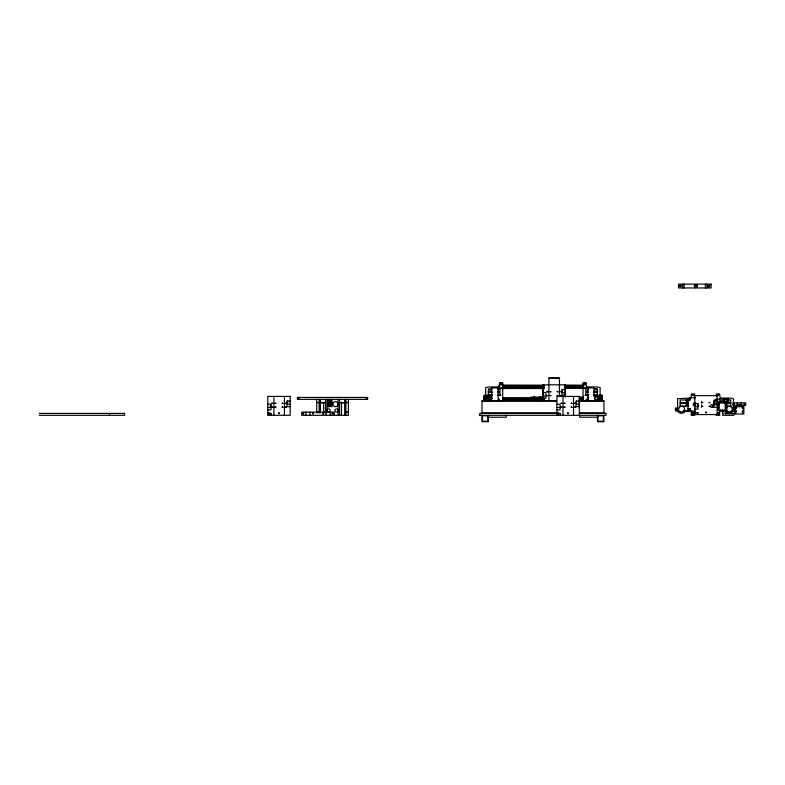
<?xml version="1.0" encoding="UTF-8"?>
<svg xmlns="http://www.w3.org/2000/svg" width="785" height="785" viewBox="0 0 785 785"><rect width="100%" height="100%" fill="white"/><g stroke="black" fill="none" stroke-linecap="round" stroke-linejoin="round"><path stroke-width="1.18" d="M601.958 400.723L601.967 395.208L599.19 395.208L599.681 395.787A4.229 4.229 0 0 1 600.152 396.778L602.193 396.817L602.193 397.936L599.19 397.936L597.316 395.238M732.611 409.093L732.699 407.66M491.734 388.82L491.812 387.868M491.734 392.333L491.812 391.381L488.398 391.391M498.043 388.82L498.122 387.868L491.734 387.868L491.734 399.526M498.043 392.333L498.122 391.381M688.043 403.667L687.532 402.391L686.404 402.391L686.227 403.667L686.227 402.391L686.326 403.667L688.151 403.51M678.26 407.66L678.26 409.093M732.994 407.66L733.151 409.093L733.288 407.66M725.271 407.209C726.645 405.07 726.733 410.879 725.271 408.74M268.391 413.401L268.284 414.49L268.244 413.401L268.391 414.49L268.558 413.401L269.118 414.49L269.226 413.401L269.265 414.49L269.118 413.401L268.951 414.49L268.391 413.401L268.391 414.49M557.517 413.401L557.409 414.49L557.37 413.401L557.517 414.49L557.684 413.401L558.243 414.49L558.351 413.401L558.39 414.49L558.243 413.401L558.076 414.49L557.517 413.401L557.517 414.49M677.671 407.66L677.798 409.093L677.965 407.66M690.319 399.467C688.16 400.693 690.702 397.995 690.26 399.398M689.416 409.368C691.722 409.191 688.543 408.455 689.603 409.78M689.721 409.829L690.319 409.368M488.221 397.583L488.309 398.76M275.074 407.14L275.908 407.14L275.015 407.14M486.592 398.574L486.798 396.906L488.476 395.238M550.108 395.542L550.933 395.542L550.04 395.542M564.199 407.14L565.033 407.14L564.14 407.14M586.238 400.644L587.19 399.693L586.238 399.693L586.238 400.821M598.984 399.437L599.19 397.936M677.543 407.974L675.404 407.974L675.404 409.093L678.407 409.093L680.291 406.394L682.656 406.394C687.856 408.779 680.997 415.638 678.613 410.437M719.59 411.801L720.552 410.849L719.59 410.918L719.59 415.314L716.401 415.314L716.401 414.176L719.59 414.176M688.543 403.667L685.943 403.667L686.61 402.391L687.032 403.667L687.532 402.391L687.532 403.667L687.032 402.391L686.61 403.667L685.943 402.391L688.543 402.391M597.562 398.77L597.562 397.416M687.532 403.667L688.043 402.391M688.151 405.904L686.227 406.061L688.043 405.904M688.798 410.251L685.334 410.849C684.01 414.127 678.927 414.205 677.612 410.849L678.377 410.849M697.041 286.947C698.434 285.151 695.108 283.307 694.283 285.436A1.599 1.599 0 0 1 696.727 284.778A1.599 1.599 0 0 1 696.727 287.31L695.147 287.516L694.283 286.653A1.599 1.599 0 0 0 696.727 287.31M684.432 412.203L685.334 410.849L690.408 410.849M732.346 410.437L729.481 412.351L726.625 410.437M733.347 410.849C732.052 414.176 726.92 414.176 725.625 410.849L719.59 410.849L720.179 410.918L720.228 409.721M688.543 400.154L685.943 400.154L688.151 399.997M688.151 402.548L685.943 402.391M688.151 406.061L685.943 405.904L688.543 405.904M718.393 412.38L717.784 413.666L718.285 412.733M718.403 402.695C717.245 408.082 721.366 402.715 718.481 402.636M725.418 402.695C724.182 407.925 728.5 402.98 725.497 402.636M735.496 406.404C734.25 411.644 738.567 406.659 735.574 406.336M533.643 397.122L533.162 397.701A4.229 4.229 0 0 0 532.681 398.692M719.659 411.438L720.179 410.918M734.485 404.491L734.485 403.804M318.327 412.537L318.151 411.674L317.984 412.537M593.941 395.905L594.942 395.238M327.669 399.359L327.669 402.872L329.514 402.42M330.122 403.951L332.006 403.51L332.006 406.699C328.866 407.189 329.072 402.803 332.006 403.51M685.943 400.154L688.151 400.154M685.943 403.667L688.151 403.667M685.943 405.904L688.023 406.061M584.531 383.649C584.168 385.445 585.119 383.188 585.247 383.855M695.196 405.109L693.999 404.412L695.196 403.725M734.338 404.55L733.847 404.147L734.397 403.755M687.532 402.548L688.151 402.391M500.545 383.855C502.949 383.423 499.947 385.209 501.154 383.629M498.603 386.926L499.486 386.328L499.554 382.933L502.743 382.933L502.743 400.821M692.35 395.012C694.764 394.58 691.742 396.337 692.959 394.796M690.408 398.083L691.291 397.485L691.369 394.09L694.558 394.09L694.558 398.819M733.131 411.183L735.545 410.849L735.545 409.731L732.483 409.731L732.346 410.594A3.101 3.101 0 0 1 726.625 410.594M717.99 394.796C717.127 396.405 718.864 394.58 718.609 395.012M689.917 399.889L689.779 399.045M689.848 409.79L689.917 408.946M502.743 388.516L498.917 388.398L500.83 388.222M586.307 400.281L587.19 399.693M498.917 388.055L502.743 388.398M583.039 388.516L586.876 388.398L584.953 388.222M533.977 397.122L533.476 397.122L534.595 397.132M487.102 400.635L491.734 400.635M594.186 400.635L598.818 400.635M548.921 378.174L559.46 378.174M499.554 383.247L502.743 383.247M583.039 383.247L586.238 383.247M500.624 385.003L502.743 385.003M583.039 385.003L585.168 385.003M544.025 385.327L502.577 385.327L544.025 385.445M583.039 385.327L564.758 385.327L583.039 385.445M502.577 385.739L544.025 385.798M564.758 385.798L583.039 385.739M502.577 385.965L544.025 385.965M564.758 385.965L583.039 385.965M502.577 386.328L544.025 386.308M564.758 386.328L583.039 386.308M502.577 386.642L544.025 386.642M564.758 386.642L583.039 386.642M498.917 386.926L488.702 386.926L485.67 387.564L485.67 396.817L483.599 396.817L483.599 397.936L486.592 397.936M502.577 386.848L544.025 386.926M564.758 386.926L583.039 386.848M586.876 386.926L597.091 386.926L600.123 387.564L600.123 396.817L599.22 396.494M502.577 387.535L544.025 387.535M564.758 387.535L583.039 387.535M587.798 400.635L587.798 387.868L594.186 387.868L593.902 388.82L597.395 388.84L597.395 394.904M502.577 388.055L544.025 388.055M564.758 388.055L583.039 388.055M498.917 388.398L544.025 388.398M564.758 388.398L586.876 388.398M498.917 388.516L544.025 388.516M564.758 388.516L586.876 388.055M491.891 388.84L488.398 388.84L488.398 394.904M497.71 388.84L500.035 388.84L500.035 391.391L497.71 391.391M588.77 388.84L585.757 388.84L585.757 391.391L588.387 391.381M594.893 389.144L596.168 389.144M594.736 389.301L596.325 389.301M542.827 389.478L543.465 389.478L543.465 391.705L542.827 391.705M565.239 389.478L562.04 389.478L562.04 395.061L565.239 395.061M489.86 389.939L491.459 389.939M597.395 392.353L593.902 392.333L593.902 391.381L597.895 391.293M562.04 391.705L562.364 389.478M565.239 391.705L564.915 389.478M488.123 391.931L491.616 391.931M488.398 392.353L491.891 392.353M497.71 392.353L500.035 392.353L500.035 394.904L497.71 394.904M542.827 392.667L546.017 392.667L546.017 398.25L502.577 398.211M562.04 392.667L565.239 392.667M691.369 394.413L694.558 394.413M716.401 394.413L719.59 394.413M488.093 394.904L492.264 394.904M542.827 394.904L543.465 394.904L543.465 392.667M565.239 394.904L564.915 392.667M588.848 394.904L585.757 394.904L585.757 392.353L588.387 392.333L587.867 391.381M593.519 394.904L597.689 394.904M593.96 395.13L597.542 395.13M486.68 395.198L483.903 395.208L483.913 400.89L483.913 398.083M487.711 395.198L491.822 395.198M497.729 395.198L500.918 395.198M584.943 395.208L588.593 395.208M594.049 395.208L598.16 395.208M491.734 395.532L489.801 395.532A2.551 2.551 0 0 0 487.092 397.916L487.102 399.035L483.913 399.035M594.186 395.532L596.119 395.532A2.551 2.551 0 0 1 598.827 397.916L598.818 399.035L602.007 399.035M542.827 395.856L546.017 395.856M486.308 396.494L485.738 396.817A4.229 4.229 0 0 1 486.19 395.777M540.021 397.122L541.14 397.122M579.409 397.122L583.589 397.122M530.866 397.132L543.72 397.122M695.363 397.661L689.848 397.661L688.043 399.467L688.043 409.368L689.848 411.163L695.363 411.163M487.907 398.083L492.313 398.083M502.577 398.093L544.025 398.093M579.379 398.093L583.039 398.093M579.379 398.211L583.039 398.211M587.798 398.397L588.387 398.397M486.798 399.437L486.661 398.574L483.599 398.574L483.599 399.693M502.577 398.564L544.025 398.564M579.379 398.564L583.039 398.564M502.577 399.074L544.025 399.074M579.379 399.074L583.039 399.074M586.238 399.693L588.642 399.693M498.603 399.693L499.554 399.693L499.554 400.821M502.577 399.693L544.025 399.693M579.379 399.693L583.039 399.693M502.577 399.967L544.025 399.967M579.379 399.967L583.039 399.967M688.357 399.997L680.212 399.997L680.212 406.061M726.096 399.997L730.747 399.997L730.747 406.061M502.577 400.301L544.025 400.301M579.379 400.301L583.039 400.301M556.555 400.635L481.99 400.635L482.059 413.401M578.594 400.635L603.92 400.635L603.92 413.401M290.205 401.076L287.016 401.076L287.016 406.669L290.205 406.669M481.99 401.115L556.369 401.115M579.33 401.076L576.141 401.076L576.141 406.669L579.33 406.669M579.536 401.115L603.92 401.115M717.804 402.362L718.442 402.362M726.105 402.362L726.743 402.362M329.837 402.42L332.006 402.872L332.006 399.359M320.417 402.548L323.606 402.548M341.485 402.548L344.674 402.548M680.212 402.548L688.357 402.548M714.016 402.548L714.654 402.548L714.654 400.311M724.928 402.548L730.747 402.548M320.417 402.862L325.53 402.862M327.669 402.872L329.514 402.872L329.514 399.359M332.006 402.872L329.837 402.548L329.837 399.359M339.571 402.862L344.674 402.862M720.022 402.999L724.526 402.999M287.016 403.313L287.653 403.313L287.653 401.076M576.141 403.313L576.455 401.076M579.33 403.313L579.016 401.076M327.669 403.51L329.514 403.51L329.514 406.699L327.669 406.699L327.669 403.51L329.514 403.951M680.212 403.51L688.357 403.51M694.803 403.51L697.993 403.51L697.993 409.093L694.803 409.093M714.016 403.51L717.205 403.51M730.747 403.51L725.016 403.667M267.803 404.275L270.992 404.275L270.992 409.858L267.803 409.858M287.016 404.275L290.205 404.275M556.928 404.275L560.117 404.275L560.117 409.858L556.928 409.858M576.141 404.275L579.33 404.275M719.492 404.785L710.925 404.785L710.925 407.337L719.462 407.337M697.355 405.737L697.993 405.737M679.908 406.061L688.357 406.061M726.096 406.061L731.051 406.061M270.354 406.502L270.992 406.502M579.33 406.502L579.016 404.275M694.803 406.699L697.993 406.699M737.115 406.699L741.619 406.699M267.803 407.464L270.992 407.464M556.928 407.464L560.117 407.464M732.582 407.66L733.475 408.298L733.475 398.721L730.442 398.083L720.228 398.083L719.59 394.09L716.401 394.09L716.401 396.454M726.39 409.407L726.625 408.063L728.303 406.394L730.668 406.394L732.552 409.093L735.545 409.093L735.545 407.974L733.416 407.974M689.426 409.427L690.26 409.427M684.569 409.25L684.569 409.407A3.101 3.101 0 0 1 678.613 410.594L678.476 409.731L675.404 409.731L675.404 410.849L677.828 411.183M719.59 410.849L723.211 410.849M685.334 410.849L690.162 410.849M691.369 412.439L692.556 412.38L693.361 413.42L692.674 412.733M697.993 412.635L694.803 412.635L697.993 412.635L697.993 414.549M691.369 412.694L693.498 412.694M481.99 412.92L556.369 412.92M579.536 412.92L603.92 412.92M722.74 413.087L723.152 413.724M39.26 413.401L124.638 413.401L124.638 415.314L39.26 415.314M270.992 413.401L267.803 413.401L270.992 413.401L270.992 415.314M560.117 415.314L560.117 413.401L479.763 413.401L479.763 415.638M579.418 413.401L606.157 413.401L606.157 415.314L479.763 415.314M725.144 413.724L733.906 413.724L733.906 415.314L722.74 415.314L722.74 409.613M691.369 414.019L693.498 414.019M691.369 414.176L694.558 414.176M691.369 414.392L694.558 414.392M716.401 414.392L719.59 414.392M488.378 417.227L506.256 417.227L506.256 415.314M556.928 413.401L560.117 413.401M583.039 388.398L586.876 388.516M720.552 398.083L720.228 398.692M587.19 386.926L586.307 386.328L586.238 382.933L583.039 382.933L583.039 400.821M691.369 411.124L691.085 411.124M743.159 406.336C739.706 407.641 745.083 410.957 743.248 406.404M490.841 395.238L491.852 395.905M689.397 409.819C693.018 408.229 687.111 410.005 688.043 408.406M539.795 397.122L540.62 398.476M725.625 410.849L726.527 412.203M588.387 388.82L587.867 387.868M593.902 391.381L594.108 392.333L594.108 391.381M587.798 387.868L587.867 388.82M587.798 391.381L587.867 392.333M743.837 405.423L743.837 414.038L734.897 414.038L734.897 405.423M741.776 405.423L741.776 404.461L736.958 404.461L736.958 405.423M741.295 402.872L741.295 404.461M737.439 402.872L737.439 404.461M733.151 407.66L733.151 409.093M732.552 409.093L732.483 409.888M727.518 402.548L727.518 403.51M726.743 401.714L726.743 410.339L717.804 410.339L717.804 401.714M725.291 404.785L725.291 413.724M724.683 401.714L724.683 400.762L719.865 400.762L719.865 401.714M724.202 399.163L724.202 400.762M720.336 399.163L720.336 400.762M719.109 403.51L719.109 405.207M717.205 399.133L717.205 395.65L694.803 395.65L694.803 414.549L717.205 414.549L717.205 406.797M717.205 405.737L717.205 400.311L714.016 400.311L714.016 405.904M714.33 400.311L714.33 402.548M706.932 284.131L706.932 287.958M705.391 284.131L705.391 287.958M701.545 401.331L701.545 403.137M701.545 404.962L701.545 407.268M697.669 403.51L697.669 405.737M694.558 410.634L694.558 415.314L691.369 415.314L691.369 410.849M690.731 398.692L690.731 398.015L677.484 398.721L677.798 409.093M687.032 402.391L687.032 403.667M686.61 402.391L686.61 403.667M686.326 402.391L686.404 403.667M686.061 402.391L686.061 403.667M684.206 284.131L684.206 287.958M683.441 402.548L683.441 403.51M682.665 284.131L682.665 287.958M603.871 415.314L603.871 421.702L597.483 421.702L597.483 415.314M602.281 397.445L602.281 400.792M602.193 399.693L602.193 398.574L599.132 398.731M601.958 395.208L601.958 400.89M597.542 415.314L597.542 417.227L579.664 417.227L579.664 415.314M594.108 387.868L594.186 396.484M588.083 394.884L588.083 398.397M588.142 398.623L588.142 400.89M586.876 386.858L586.876 387.535M586.876 399.074L586.876 399.751M579.33 415.314L579.33 396.415L556.928 396.415L556.928 415.314M573.55 396.415L573.55 415.314M565.239 397.22L565.239 384.817L542.827 384.817L542.827 400.86M563.022 396.415L563.022 415.314M559.46 396.621L559.46 377.987L548.921 377.987L548.921 400.164M558.243 413.401L558.243 414.49M558.076 413.401L558.076 414.49M557.88 413.401L557.88 414.49M557.684 413.401L557.684 414.49M543.151 389.478L543.151 391.705M543.151 392.667L543.151 394.904M498.917 385.327L498.917 387.535M498.917 399.074L498.917 400.821M498.122 387.868L498.122 400.635M491.626 391.391L491.626 392.353M489.663 395.238L489.663 396.494M488.378 415.314L488.378 421.702L481.99 421.702L481.99 415.314M366.379 397.445L366.379 399.359M348.383 399.359L348.383 415.314L301.725 415.314L301.725 412.125L334.282 412.125L334.282 415.314M345.891 399.359L345.891 415.314M344.674 399.359L344.674 415.314M341.485 402.146L341.485 415.314M339.571 399.359L339.571 415.314M338.443 403.166L338.443 404.147M338.099 399.359L338.099 403.981M338.099 404.304L338.099 410.369M338.099 410.692L338.099 415.314M331.113 399.359L331.113 402.42M331.113 403.951L331.113 406.699M330.132 412.125L330.132 415.314M328.562 399.359L328.562 402.42M328.562 403.951L328.562 406.699M326.992 399.359L326.992 410.369M326.148 412.125L326.148 415.314M325.53 399.359L325.53 413.038M323.606 402.146L323.606 414.254M320.417 399.359L320.417 412.92M319.201 399.359L319.201 413.038M316.718 399.359L316.718 413.038M309.869 412.125L309.869 415.314M305.875 412.125L305.875 415.314M298.712 397.445L298.712 399.359M287.33 401.076L287.33 403.313M284.425 396.415L284.425 415.314M273.896 396.415L273.896 415.314M270.668 404.275L270.668 406.502M269.118 413.401L269.118 414.49M268.951 413.401L268.951 414.49M268.755 413.401L268.755 414.49M268.558 413.401L268.558 414.49M109.468 413.401L109.468 415.314M695.206 405.953A1.599 1.599 0 0 1 693.194 404.412A1.599 1.599 0 0 1 695.206 402.872M695.127 405.649A1.276 1.276 0 0 1 693.518 404.412A1.276 1.276 0 0 1 695.127 403.186M594.657 397.485A1.599 1.599 0 0 1 597.1 396.827A1.599 1.599 0 0 1 597.1 399.359A1.599 1.599 0 0 1 594.657 398.701M485.611 398.957A4.229 4.229 0 0 1 485.522 397.858M600.348 397.867A4.229 4.229 0 0 1 600.26 398.966M268.284 413.401L268.244 414.49L268.284 413.401M269.265 413.401L269.226 414.49L269.226 413.401M557.409 413.401L557.37 414.49L557.409 413.401M558.39 413.401L558.351 414.49L558.39 413.401M702.084 402.469L702.879 402.705L702.104 402.391M702.084 406.296L702.879 406.542L702.104 406.218M705.499 412.341C706.215 414.245 706.991 410.898 705.499 412.341M709.11 402.469L709.895 402.705L709.13 402.391M709.11 406.296L709.895 406.542L709.13 406.218M712.505 405.963C713.192 407.857 714.016 404.51 712.505 405.963M716.754 400.36L717.568 400.527L716.754 400.36M718.255 407.111C717.784 412.802 721.16 405.472 718.255 407.111M726.969 400.36L727.783 400.527L726.969 400.36M735.359 410.81C734.682 416.109 738.096 409.731 735.388 410.712M742.374 410.81C741.904 416.511 745.269 409.152 742.374 410.81M744.062 404.059L744.857 404.304L744.092 403.99M271.934 403.186L272.856 403.441L271.934 403.186M271.934 407.022L272.856 407.268L271.934 407.022M285.573 403.186L286.505 403.441L285.573 403.186M285.573 407.022L286.505 407.268L285.573 407.022M546.959 391.587L547.891 391.833L546.959 391.587M546.959 395.414L547.891 395.66L546.959 395.414M560.608 391.587L561.53 391.833L560.608 391.587M560.608 395.414L561.53 395.66L560.608 395.414M561.059 403.186L561.981 403.441L561.059 403.186M561.059 407.022L561.981 407.268L561.059 407.022M574.708 403.186L575.631 403.441L574.708 403.186M574.708 407.022L575.631 407.268L574.708 407.022M689.23 399.3C690.005 401.743 691.124 397.583 689.23 399.3M692.566 413.204L693.322 413.518L692.566 413.195M275.103 403.156L275.878 403.47L275.103 403.156M278.528 413.018C278.901 415.02 280.206 411.86 278.528 413.018M282.129 403.156L282.894 403.47L282.129 403.156M282.129 406.983L282.894 407.307L282.129 406.983M302.735 413.479C303.196 415.981 304.835 412.027 302.735 413.479M312.587 413.361C312.95 415.373 314.265 412.203 312.587 413.361M317.739 402.381L318.563 402.715L317.739 402.381M322.478 413.361C322.851 415.373 324.156 412.203 322.478 413.361M327.08 409.917L327.08 411.144A1.599 1.599 0 0 0 329.533 411.791A1.599 1.599 0 0 0 329.533 409.26A1.599 1.599 0 0 0 327.08 409.917M332.094 413.479C332.555 415.981 334.194 412.027 332.094 413.479M338.129 404.147L337.942 405.119A2.551 2.551 0 0 1 334.027 406.169A2.551 2.551 0 0 1 334.027 402.116A2.551 2.551 0 0 1 337.942 403.166L338.129 404.147M338.129 410.526L338.011 411.144A1.599 1.599 0 0 1 335.568 411.791A1.599 1.599 0 0 1 335.568 409.26A1.599 1.599 0 0 1 338.011 409.917L338.129 410.526M346.528 402.381L347.353 402.715L346.528 402.381M346.528 411.958L347.353 412.292L346.528 411.958M550.138 391.548L550.903 391.872L550.138 391.548M557.164 391.548L557.929 391.872L557.164 391.548M557.164 395.385L557.929 395.699L557.164 395.385M564.229 403.156L565.004 403.47L564.229 403.156M567.653 413.018C568.026 415.02 569.331 411.86 567.653 413.018M571.254 403.156L572.02 403.47L571.254 403.156M571.254 406.983L572.02 407.307L571.254 406.983M679.211 285.799C680.654 288.9 683.401 283.709 679.211 285.799M707.619 285.799C709.061 288.9 711.818 283.709 707.619 285.799M488.309 397.406L491.194 397.436L488.309 397.406M723.26 401.753L723.211 401.763A2.345 0.677 0 0 1 721.337 401.763L715.891 401.714L715.891 399.163L728.657 399.163L728.657 401.714L723.26 401.753M740.353 405.452L740.304 405.462A2.345 0.677 0 0 1 738.43 405.462L732.984 405.423L732.984 402.872L745.75 402.872L745.75 405.423L740.353 405.452M711.082 284.131L678.525 284.131L678.525 287.958L711.082 287.958L711.082 284.131M290.205 396.415L267.803 396.415L267.803 415.314L290.205 415.314L290.205 396.415M367.655 397.445L297.436 397.445L297.436 399.359L367.655 399.359L367.655 397.445M694.558 415.275L691.369 415.275L694.558 415.314M719.59 415.275L716.401 415.275L719.59 415.314M487.897 415.795L482.471 415.795L482.471 421.221L487.897 421.221L487.897 415.795M603.39 415.795L597.964 415.795L597.964 421.221L603.39 421.221L603.39 415.795M695.117 287.153A1.276 1.276 0 0 0 697.031 286.044A1.276 1.276 0 0 0 695.117 284.935A1.276 1.276 0 0 0 695.117 287.153M488.535 399.222A1.599 1.599 0 0 0 491.204 398.505A1.599 1.599 0 0 0 489.251 396.553A1.599 1.599 0 0 0 488.535 399.222M488.839 399.467A1.599 1.599 0 0 0 491.233 398.083A1.599 1.599 0 0 0 488.839 396.7A1.599 1.599 0 0 0 488.839 399.467M595.481 399.467A1.599 1.599 0 0 0 597.876 398.083A1.599 1.599 0 0 0 595.481 396.7A1.599 1.599 0 0 0 595.481 399.467"/></g></svg>
